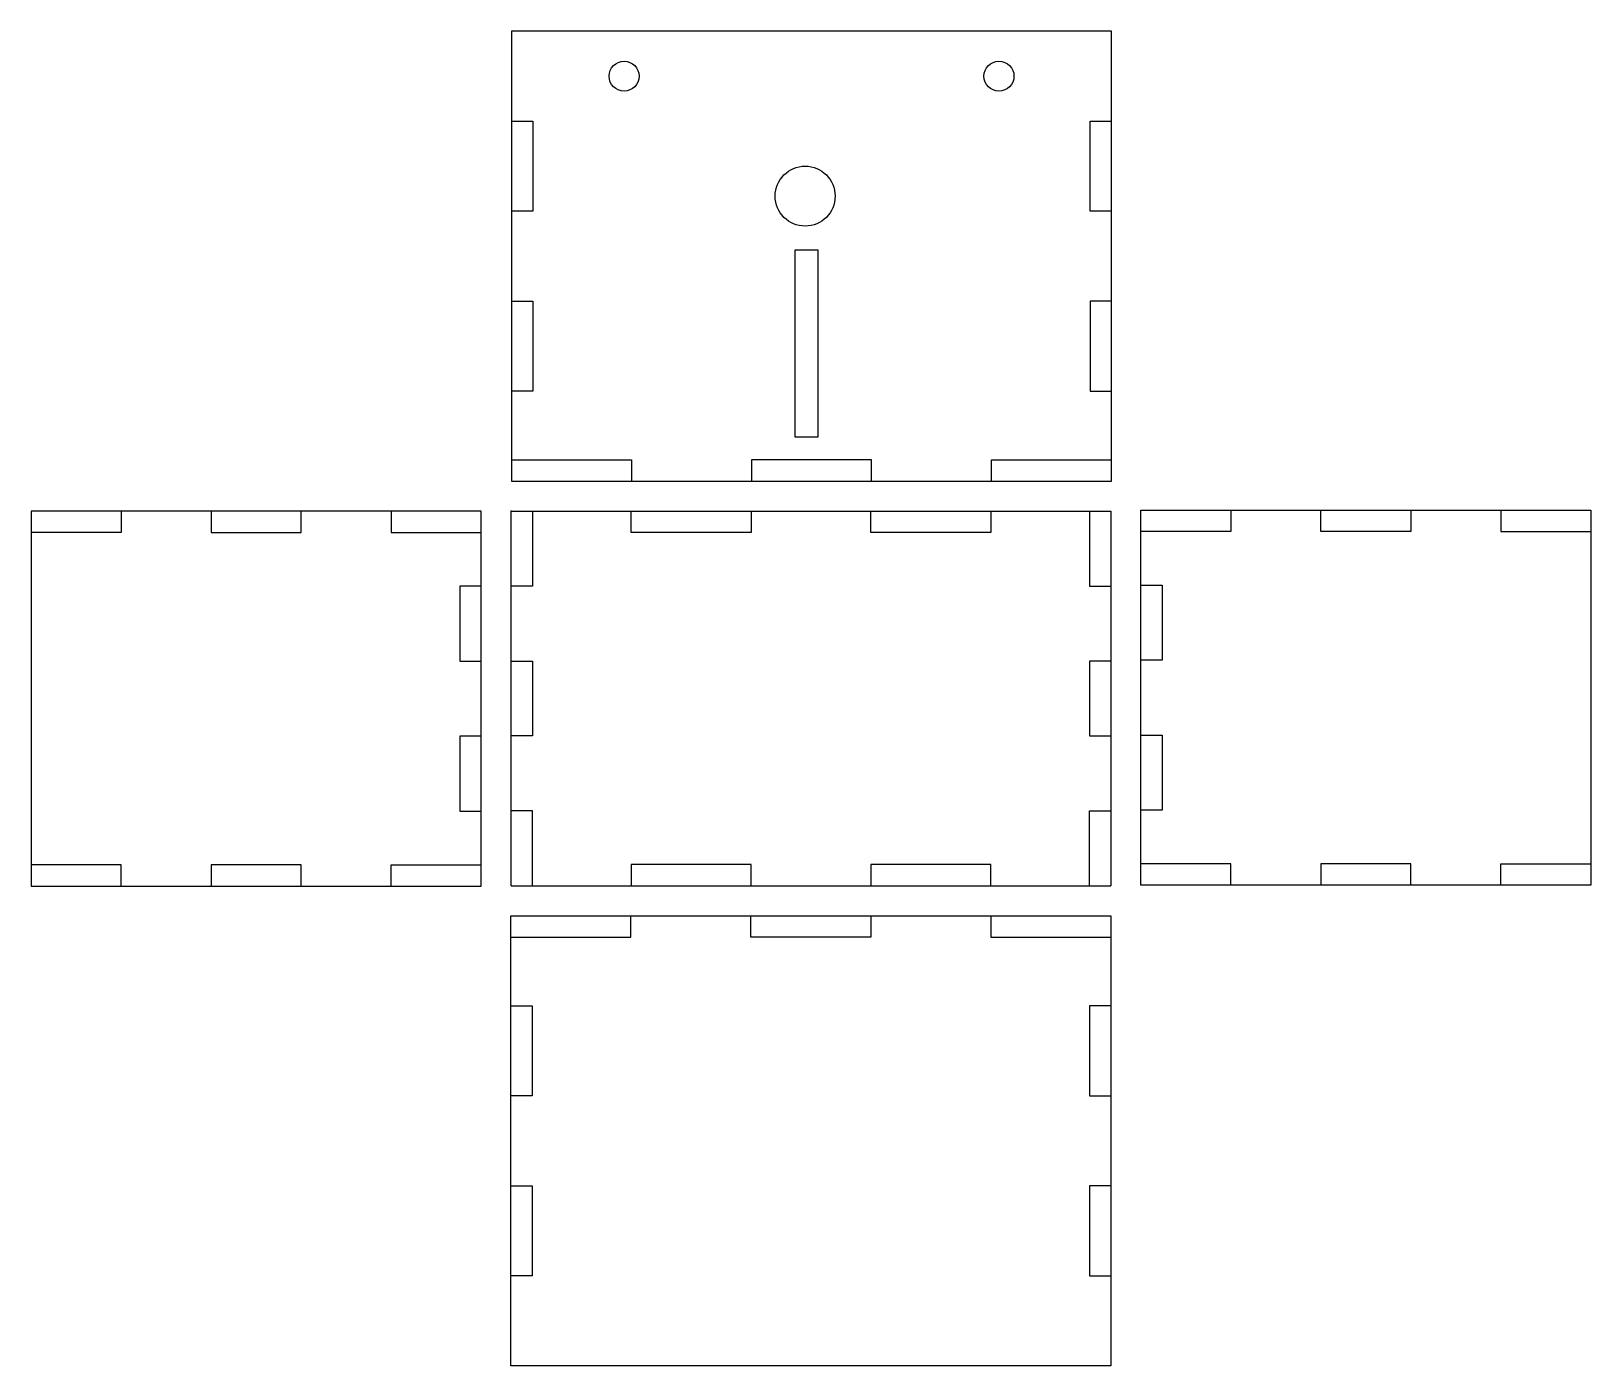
# Model space of a CAD drawing. Header units: millimetres. Extents: x -64 to 144, y -114 to 64.
import ezdxf

# ---------------------------------------------------------------- set-up
doc = ezdxf.new("R2010")
doc.units = ezdxf.units.MM
doc.header["$MEASUREMENT"] = 0
doc.layers.add('caja v1_Sketch1', color=7, linetype='Continuous')

msp = doc.modelspace()

# ---------------------------------------------------------------- linework, layer by layer
at = {"layer": 'caja v1_Sketch1'}
for p, q in [((80.07, 64), (0.07, 64)), ((0.07, 64), (0.07, 4)), ((80.07, 4), (80.07, 64)), ((0.07, 52), (2.91, 52)), ((2.91, 52), (2.91, 40)), ((77.22, 52), (80.07, 52)), ((77.22, 40), (77.22, 52)), ((2.91, 40), (0.07, 40)), ((80.07, 40), (77.22, 40)), ((37.91, 9.84), (37.91, 34.84)), ((37.91, 34.84), (40.91, 34.84)), ((40.91, 34.84), (40.91, 9.84)), ((0.07, 28), (2.91, 28)), ((2.91, 28), (2.91, 16)), ((77.22, 28), (77.22, 16)), ((80.07, 28), (77.22, 28)), ((2.91, 16), (0.07, 16)), ((77.22, 16), (80.07, 16)), ((40.91, 9.84), (37.91, 9.84)), ((0.07, 6.84), (16.07, 6.84)), ((16.07, 6.84), (16.07, 4)), ((48.07, 6.84), (32.07, 6.84)), ((32.07, 6.84), (32.07, 4)), ((48.07, 4), (48.07, 6.84)), ((64.07, 6.84), (80.07, 6.84)), ((64.07, 4), (64.07, 6.84)), ((0.07, 4), (80.07, 4)), ((0, -50), (0, 0)), ((0, 0), (80, 0)), ((2.85, 0), (2.85, -10)), ((16, -2.85), (16, 0)), ((32, 0), (32, -2.85)), ((48, -2.85), (48, 0)), ((64, 0), (64, -2.85)), ((77.16, 0), (77.16, -10)), ((80, 0), (80, -50)), ((84, 0.11), (144, 0.11)), ((84, -49.89), (84, 0.11)), ((96, 0.11), (96, -2.73)), ((108, -2.73), (108, 0.11)), ((120, 0.11), (120, -2.73)), ((132, 0.11), (132, -2.73)), ((144, 0.11), (144, -49.89)), ((-4, -0.01), (-64, -0.01)), ((-64, -0.01), (-64, -50.01)), ((-52, -0.01), (-52, -2.86)), ((-40, 0), (-40, -2.86)), ((-28, -2.86), (-28, -0.01)), ((-16, -0.01), (-16, -2.86)), ((-4, -50.01), (-4, -0.01)), ((-52, -2.86), (-64, -2.86)), ((-40, -2.86), (-28, -2.86)), ((-16, -2.86), (-4, -2.86)), ((32, -2.85), (16, -2.85)), ((64, -2.85), (48, -2.85)), ((96, -2.73), (84, -2.73)), ((120, -2.73), (108, -2.73)), ((132, -2.73), (144, -2.73)), ((-4, -10.01), (-6.85, -10.01)), ((-6.85, -10.01), (-6.85, -20.01)), ((2.85, -10), (0, -10)), ((77.16, -10), (80, -10)), ((84, -9.89), (86.84, -9.89)), ((86.84, -9.89), (86.84, -19.89)), ((-6.85, -20.01), (-4, -20.01)), ((0, -20), (2.85, -20)), ((2.85, -20), (2.85, -30)), ((80, -20), (77.16, -20)), ((77.16, -20), (77.16, -30)), ((86.84, -19.89), (84, -19.89)), ((-6.85, -30.01), (-6.85, -40.01)), ((-4, -30.01), (-6.85, -30.01)), ((2.85, -30), (0, -30)), ((77.16, -30), (80, -30)), ((84, -29.89), (86.84, -29.89)), ((86.84, -29.89), (86.84, -39.89)), ((-6.85, -40.01), (-4, -40.01)), ((2.85, -40), (0, -40)), ((2.85, -50), (2.85, -40)), ((77.16, -50), (77.16, -40)), ((77.16, -40), (80, -40)), ((86.84, -39.89), (84, -39.89)), ((-52, -47.17), (-64, -47.17)), ((-52, -50.01), (-52, -47.17)), ((-28, -47.17), (-40, -47.17)), ((-40, -47.17), (-40, -50.01)), ((-28, -50.01), (-28, -47.17)), ((-16, -47.17), (-4, -47.17)), ((-16, -50.01), (-16, -47.17)), ((16, -47.16), (16, -50)), ((32, -47.16), (16, -47.16)), ((32, -50), (32, -47.16)), ((64, -47.16), (48, -47.16)), ((48, -47.16), (48, -50)), ((64, -50), (64, -47.16)), ((96, -47.04), (84, -47.04)), ((96, -49.89), (96, -47.04)), ((108, -47.04), (108, -49.89)), ((120, -47.04), (108, -47.04)), ((120, -49.89), (120, -47.04)), ((132, -49.89), (132, -47.04)), ((132, -47.04), (144, -47.04)), ((144, -49.89), (84, -49.89)), ((-64, -50.01), (-4, -50.01)), ((0, -50), (80, -50)), ((-0.01, -54), (79.99, -54)), ((-0.01, -114), (-0.01, -54)), ((15.99, -56.85), (15.99, -54)), ((31.99, -56.85), (31.99, -54)), ((47.99, -54), (47.99, -56.85)), ((63.99, -54), (63.99, -56.85)), ((79.99, -54), (79.99, -114)), ((-0.01, -56.85), (15.99, -56.85)), ((47.99, -56.85), (31.99, -56.85)), ((63.99, -56.85), (79.99, -56.85)), ((-0.01, -66), (2.83, -66)), ((2.83, -66), (2.83, -78)), ((79.99, -66), (77.14, -66)), ((77.14, -66), (77.14, -78)), ((2.83, -78), (-0.01, -78)), ((77.14, -78), (79.99, -78)), ((-0.01, -90), (2.83, -90)), ((2.83, -90), (2.83, -102)), ((79.99, -90), (77.14, -90)), ((77.14, -90), (77.14, -102)), ((2.83, -102), (-0.01, -102)), ((77.14, -102), (79.99, -102)), ((79.99, -114), (-0.01, -114))]:
    msp.add_line(p, q, dxfattribs=at)
for centre, radius in [((15.07, 58), 2), ((65.07, 58), 2), ((39.22, 42), 4)]:
    msp.add_circle(centre, radius, dxfattribs=at)
msp.add_point((0, 0), dxfattribs=at)

doc.saveas('drawing.dxf')
